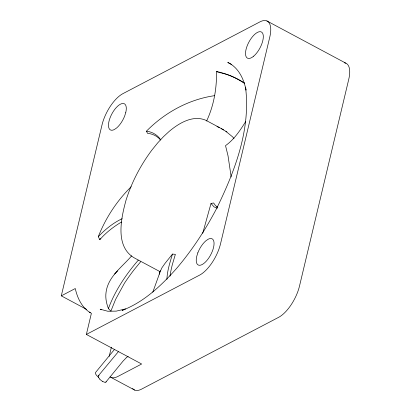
<?xml version="1.0" encoding="UTF-8"?>
<svg xmlns="http://www.w3.org/2000/svg" width="411" height="411" viewBox="0 0 411 411"><rect width="100%" height="100%" fill="white"/><g stroke="black" fill="none" stroke-linecap="round" stroke-linejoin="round"><path stroke-width="0.62" d="M244.334 83.284C235.96 77.617 226.471 73.554 216.546 71.529C216.782 88.473 213.874 105.642 206.599 121.034M166.912 279.377C167.226 270.7 170 262.326 172.486 254.08L175.369 254.342L172.337 264.597A62.657 15.818 -65.5 0 0 170 276.177M160.542 270.803L161.939 267.772L165.047 263.343L172.486 254.08M159.227 274.204L159.715 271.758M86.67 309.432L61.29 295.853L102.01 124.913A27.183 11.498 -61.9 0 1 122.925 93.641L259.947 21.865A27.183 11.498 -61.9 0 1 269.796 37.026L220.522 243.841A27.183 11.498 -61.9 0 1 199.612 275.113L86.361 334.436L141.641 364.007L117.87 376.461A27.183 11.498 -61.9 0 1 110.05 376.882M86.361 334.436L91.386 313.336C82.277 308.42 77.396 298.288 75.27 288.532L61.29 295.853M109.187 356.399L111.381 347.203M202.721 233.253L211.013 203.46L213.633 202.988L215.302 205.351L216.91 206.754M152.8 292.164L160.552 270.685M140.654 261.73L134.022 269.842A62.657 16.908 -55.8 0 0 124.461 283.2L115.553 299.506L110.893 311.101L108.412 308.599C115.023 290.664 125.894 274.584 138.296 260.158M131.176 186.748C116.852 200.851 105.642 218.02 98.275 236.715L99.811 239.711L100.284 238.524M245.634 121.63C240.111 130.487 234.162 139.499 225.531 145.638L228.033 155.856L231.177 176.982M131.643 255.848C122.185 266.929 108.134 276.608 106.079 292.149C105.226 297.79 106.403 303.344 108.412 308.599M98.537 375.572L118.337 351.718M105.843 382.127L123.095 361.048L126.018 358.043M114.248 349.715L95.732 372.253A4.922 1.885 39.3 0 0 97.741 376.604L98.753 377.426M99.811 239.711C105.678 232.878 112.845 227.278 120.51 222.603A62.657 24.855 -50 0 1 121.666 222.017M114.587 274.034L117.613 270.941M98.275 236.715C105.108 229.43 113.076 222.978 122.134 218.698M160.475 139.935C157.29 136.149 152.573 133.678 147.611 133.4L146.403 131.212C164.698 112.64 188.69 99.39 214.624 95.665M126.156 357.811L128.15 356.342M146.403 131.212C152.157 131.736 157.644 134.972 160.752 139.853M217.327 208.207L214.1 206.923L211.013 203.46M218.909 72.367L221.354 72.988M221.966 73.143C230.047 74.905 237.63 78.676 244.566 83.084M216.987 126.614L219.233 127.441L226.944 131.941M216.546 71.529L218.298 72.213M102.596 381.423L104.533 382.225A4.922 1.885 39.3 0 0 106.146 381.737M266.893 20.946L345.867 63.191M231.712 64.548L227.766 62.436C238.529 67.496 243.918 79.035 246.03 90.184M219.233 127.441L205.69 120.197C192.754 114.782 178.97 123.187 169.301 131.289L163.475 136.668L157.69 142.9L151.823 150.159C140.619 165.15 131.849 181.97 126.146 199.803L126.023 200.198C121.178 217.994 114.623 246.615 134.443 257.974L160.223 271.763M101.286 309.807L100.156 309.2L107.744 311.235L116.298 311.122L125.663 308.867L122.036 310.423C143.86 302.203 161.179 285.671 176.458 268.568C192.107 250.232 205.351 229.955 216.54 208.624C234.881 171.202 250.951 129.444 245.506 87.05L245.968 89.552M110.924 377.38L134.613 390.054M221.406 128.602L223.61 129.907M89.459 312.108L90.286 312.632M225.875 131.366L232.492 136.781L234.023 138.456M99.657 379.04L98.445 377.293L98.234 375.962A4.927 1.885 39.3 0 1 99.087 375.407M217.794 207.278A62.657 22.41 -72.9 0 1 216.91 206.754M102.611 381.429A4.922 1.885 39.3 0 1 99.688 379.065M132.625 388.477A27.183 11.498 -61.9 0 0 141.564 389.135L278.586 317.359A27.183 11.498 -61.9 0 0 299.496 286.087L348.764 79.266A27.183 11.498 -61.9 0 0 344.382 62.796M125.781 112.465L124.713 115.892A14.827 6.273 -61.9 0 1 116.652 127.949L114.376 129.522A14.827 6.273 -61.9 0 1 109.002 121.25A14.827 6.273 -61.9 0 1 120.408 104.194A14.827 6.273 -61.9 0 1 125.781 112.465M197.819 252.863L196.756 256.294A14.827 6.273 -61.9 0 0 202.125 264.561A14.827 6.273 -61.9 0 0 213.535 247.504A14.827 6.273 -61.9 0 0 208.161 239.233L205.885 240.805A14.827 6.273 -61.9 0 0 197.819 252.863M253.669 56.173A14.827 6.273 -61.9 0 0 262.48 33.019A14.827 6.273 -61.9 0 0 247.093 46.047A14.827 6.273 -61.9 0 0 253.669 56.173"/></g></svg>
